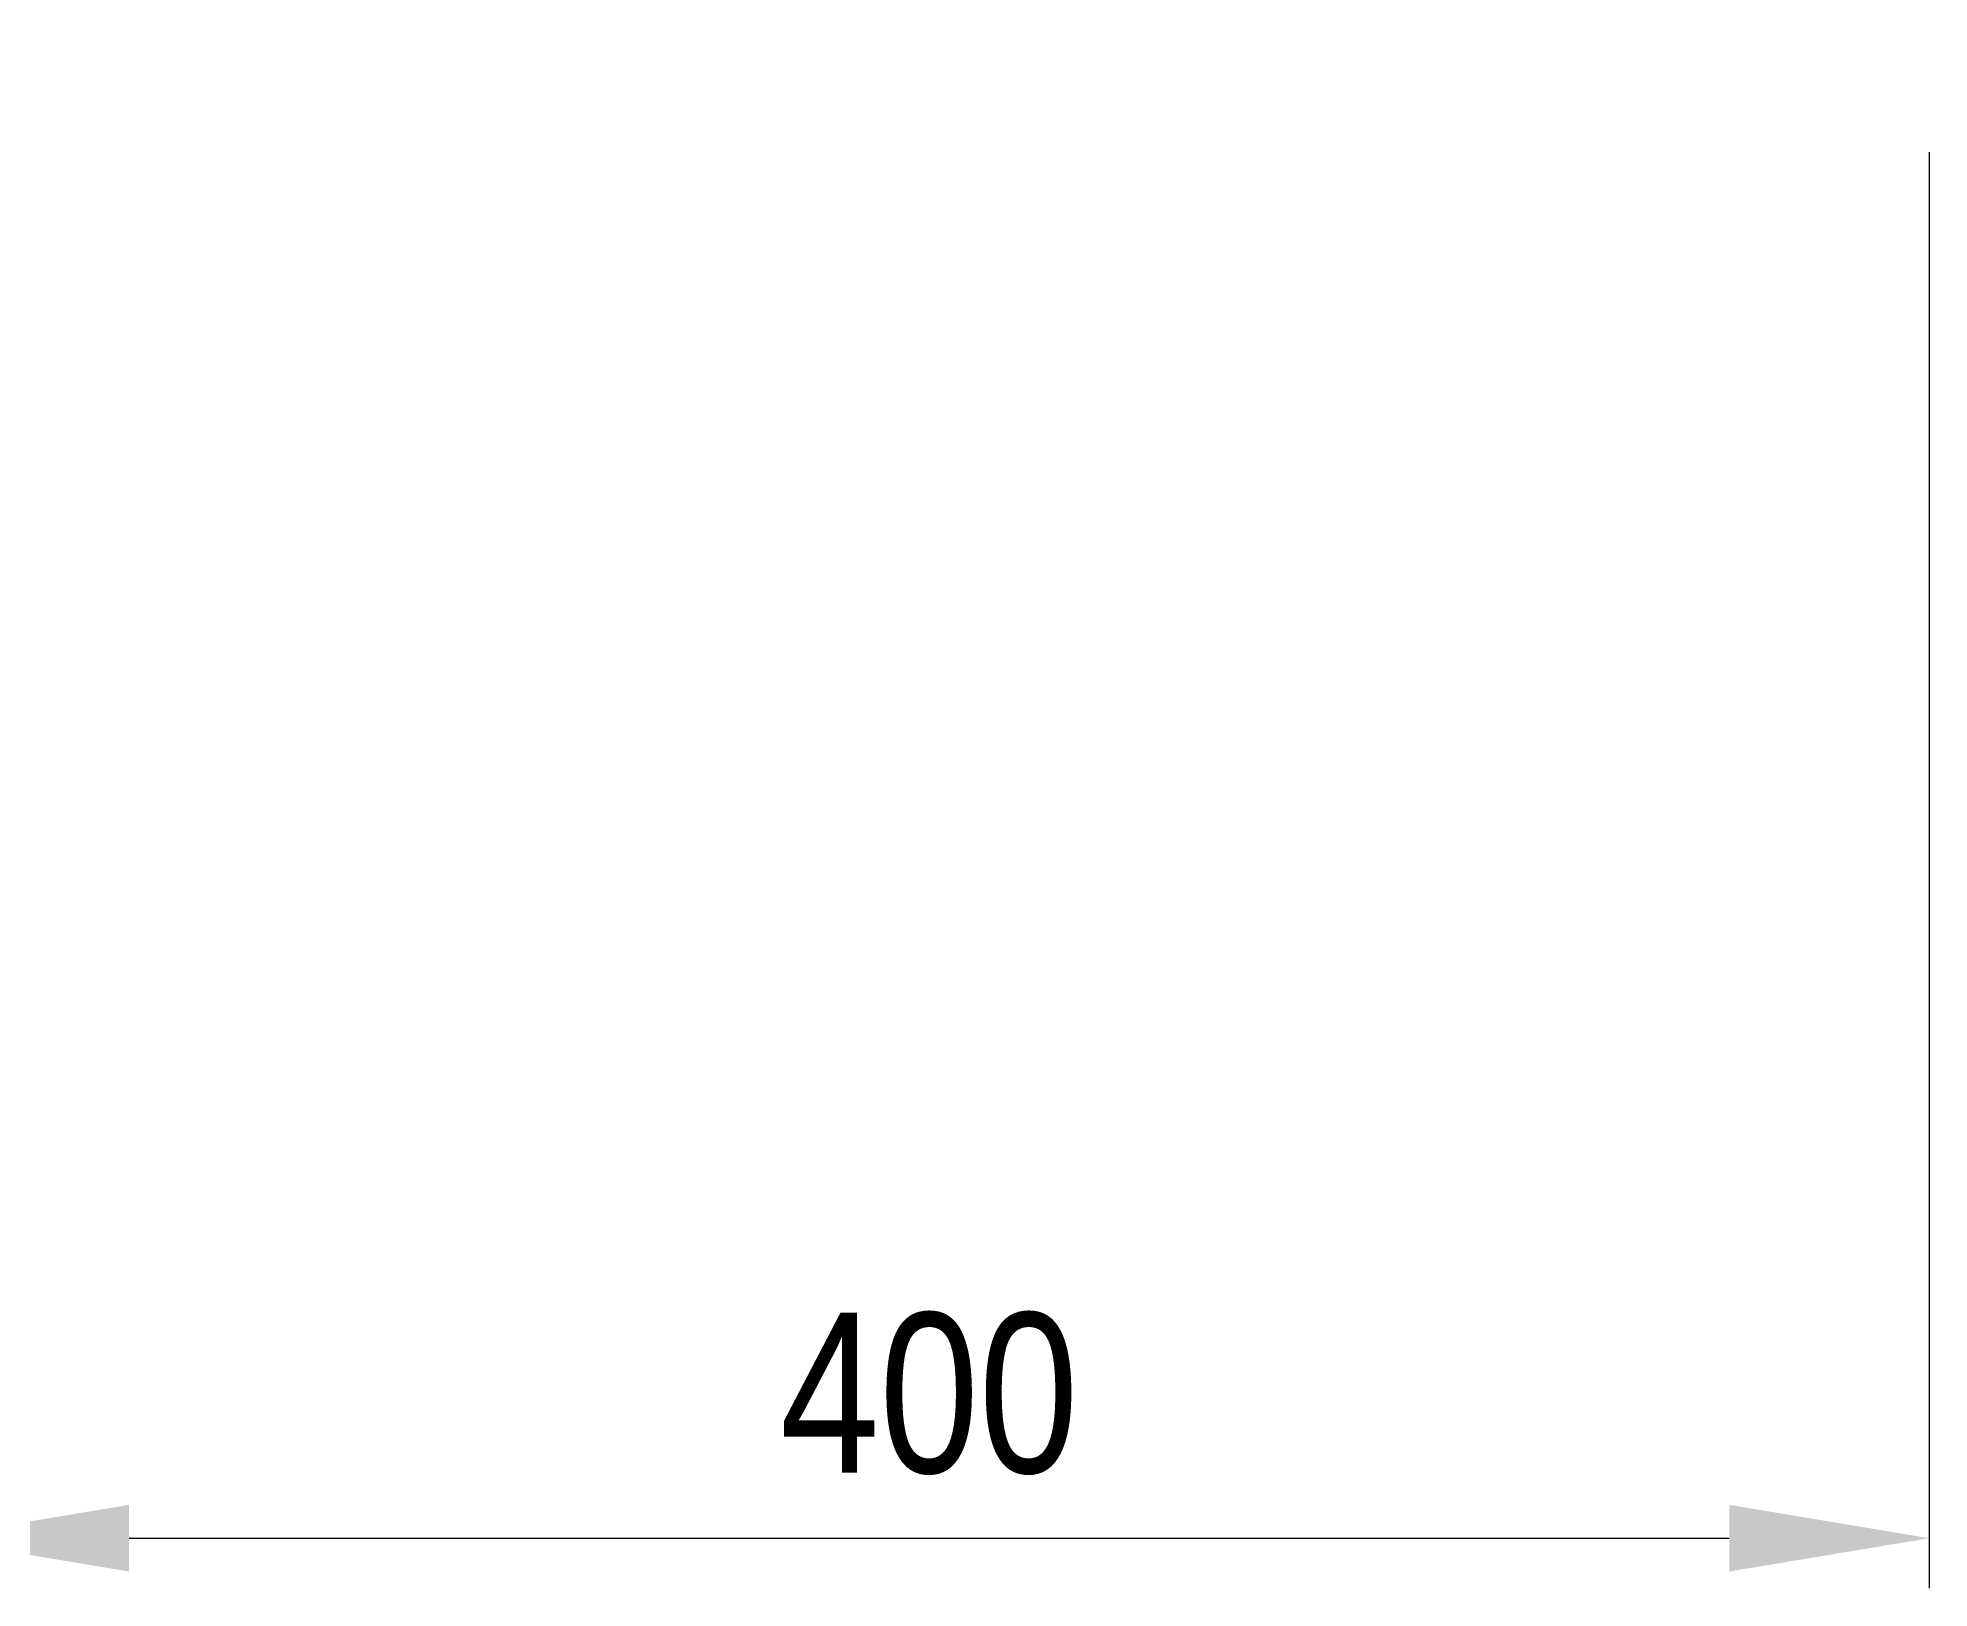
# Model space of a CAD drawing. Header units: millimetres. Extents: x 22162 to 28102, y 3160 to 7360.
# Drawn here: x 23130.8 to 23509.1, y 4921 to 5231.1 of the extents above; entities that cross this region are included whole.
import ezdxf

# ---------------------------------------------------------------- set-up
doc = ezdxf.new("R2010")
doc.units = ezdxf.units.MM
doc.header["$LTSCALE"] = 0.3
doc.linetypes.add('INCONTINUOUS', pattern=[200000.001, 200000, -0.001])
doc.layers.add('KOTY', color=3, linetype='INCONTINUOUS', lineweight=9)
doc.styles.add('SEACAD_Arial', font='arial.ttf', dxfattribs={"width": 0.8})
doc.dimstyles.new('ISO-25', dxfattribs={"dimtxt": 1.6, "dimasz": 2, "dimexe": 0.5, "dimexo": 1.5, "dimtad": 1, "dimdec": 0, "dimtxsty": 'SEACAD_Arial', "dimcen": 2, "dimadec": 0, "dimazin": 0, "dimtfac": 1, "dimtdec": 0, "dimtmove": 0, "dimatfit": 3, "dimfxl": 1, "dimarcsym": 0})

# ---------------------------------------------------------------- blocks, each defined once
blk = doc.blocks.new('*D361')
at = {"layer": 'Defpoints', "color": 0}
for p in [(23109.1, 5238.24), (23509.1, 5238.24), (23509.1, 4931.04)]:
    blk.add_point(p, dxfattribs=at)
at = {"layer": 'KOTY', "color": 0, "lineweight": -2}
for p, q in [((23109.1, 5208.24), (23109.1, 4921.04)), ((23509.1, 5208.24), (23509.1, 4921.04)), ((23149.1, 4931.04), (23469.1, 4931.04))]:
    blk.add_line(p, q, dxfattribs=at)
at = {"layer": 'KOTY', "color": 0}
for points in [[(23149.1, 4937.71), (23149.1, 4924.37), (23109.1, 4931.04)], [(23469.1, 4924.37), (23469.1, 4937.71), (23509.1, 4931.04)]]:
    blk.add_solid(points, dxfattribs=at)
at = {"layer": 'KOTY', "color": 0, "insert": (23309.1, 4959.88), "char_height": 32, "attachment_point": 5, "style": 'SEACAD_Arial'}
blk.add_mtext('400', dxfattribs=at)

msp = doc.modelspace()

# ---------------------------------------------------------------- dimensions: what is measured, and where the dimension line sits
at = {"layer": 'KOTY'}
dim = msp.add_linear_dim(base=(23509.1, 4931.04), p1=(23109.1, 5238.24), p2=(23509.1, 5238.24), dimstyle='ISO-25', override={"dimlfac": 1, "dimtxsty": 'SEACAD_Arial', "dimsah": 1, "dimtolj": 0}, dxfattribs=at)
dim.commit()
dim.dimension.update_dxf_attribs({"geometry": '*D361', "text_midpoint": (23309.1, 4959.88)})

doc.saveas('drawing.dxf')
